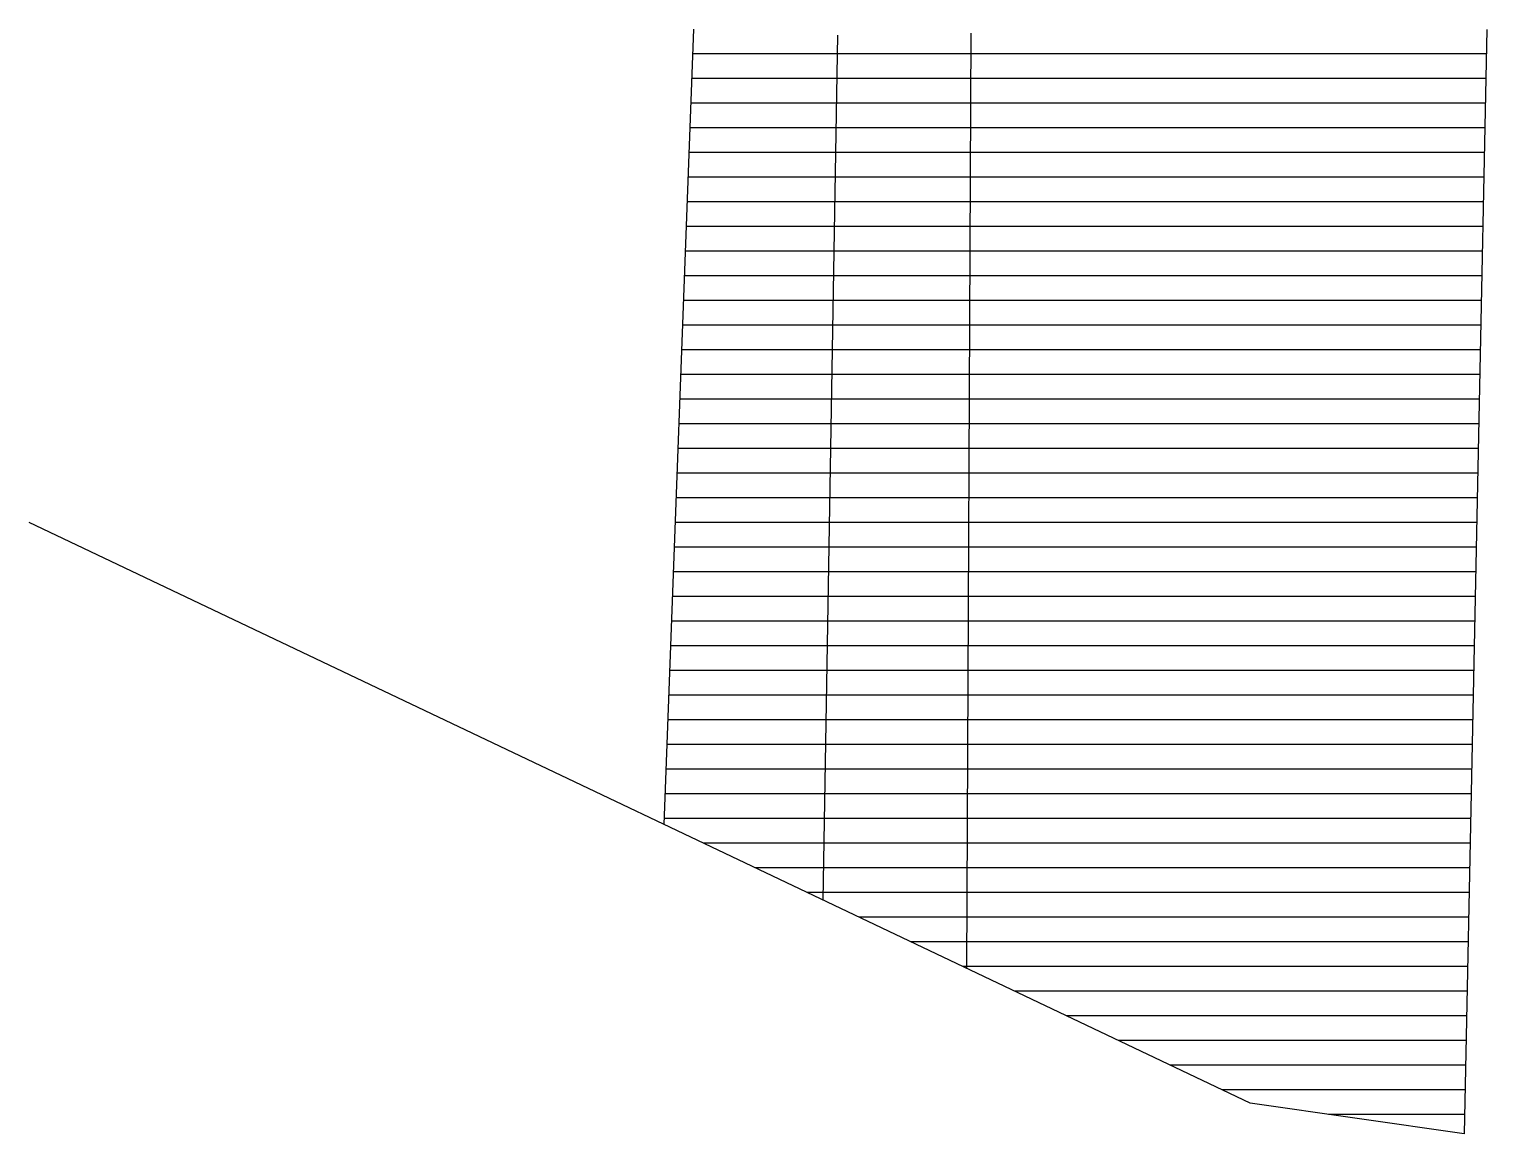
# Model space of a CAD drawing. Header units: metres. Extents: x -12.49 to -9.53, y -16.44 to -14.2.
import ezdxf

# ---------------------------------------------------------------- set-up
doc = ezdxf.new("R2010")
doc.units = ezdxf.units.M
doc.header["$LTSCALE"] = 25
doc.header["$MEASUREMENT"] = 0
doc.linetypes.add('STRICHPUNKTX2', pattern=[2, 1, -0.5, 0, -0.5])
doc.layers.get('0').update_dxf_attribs({"linetype": 'CONTINUOUS'})
for name, color, linetype in [('BEFUND', 1, 'CONTINUOUS'), ('BEFUNDSCHRAFF', 1, 'CONTINUOUS'), ('GRABUNGSGRENZE', 3, 'STRICHPUNKTX2')]:
    doc.layers.add(name, color=color, linetype=linetype)

# ---------------------------------------------------------------- blocks, each defined once
blk = doc.blocks.new('*X1')
at = {"color": 0}
for p, q in [((-1114.05, -1425), (-1084.72, -1425)), ((-1084.72, -1425), (-1057.65, -1425)), ((-1057.65, -1425), (-953.23, -1425)), ((-1114.24, -1430), (-1084.8, -1430)), ((-1084.8, -1430), (-1057.67, -1430)), ((-1057.67, -1430), (-953.33, -1430)), ((-1114.43, -1435), (-1084.89, -1435)), ((-1084.89, -1435), (-1057.69, -1435)), ((-1057.69, -1435), (-953.44, -1435)), ((-1114.61, -1440), (-1084.97, -1440)), ((-1084.97, -1440), (-1057.72, -1440)), ((-1057.72, -1440), (-953.54, -1440)), ((-1114.8, -1445), (-1085.05, -1445)), ((-1085.05, -1445), (-1057.74, -1445)), ((-1057.74, -1445), (-953.64, -1445)), ((-1114.99, -1450), (-1085.14, -1450)), ((-1085.14, -1450), (-1057.76, -1450)), ((-1057.76, -1450), (-953.74, -1450)), ((-1115.18, -1455), (-1085.22, -1455)), ((-1085.22, -1455), (-1057.78, -1455)), ((-1057.78, -1455), (-953.85, -1455)), ((-1115.36, -1460), (-1085.31, -1460)), ((-1085.31, -1460), (-1057.81, -1460)), ((-1057.81, -1460), (-953.95, -1460)), ((-1115.55, -1465), (-1085.39, -1465)), ((-1085.39, -1465), (-1057.83, -1465)), ((-1057.83, -1465), (-954.05, -1465)), ((-1115.74, -1470), (-1085.48, -1470)), ((-1085.48, -1470), (-1057.85, -1470)), ((-1057.85, -1470), (-954.15, -1470)), ((-1115.92, -1475), (-1085.56, -1475)), ((-1085.56, -1475), (-1057.88, -1475)), ((-1057.88, -1475), (-954.26, -1475)), ((-1116.11, -1480), (-1085.64, -1480)), ((-1085.64, -1480), (-1057.9, -1480)), ((-1057.9, -1480), (-954.36, -1480)), ((-1116.3, -1485), (-1085.73, -1485)), ((-1085.73, -1485), (-1057.92, -1485)), ((-1057.92, -1485), (-954.46, -1485)), ((-1116.49, -1490), (-1085.81, -1490)), ((-1085.81, -1490), (-1057.95, -1490)), ((-1057.95, -1490), (-954.57, -1490)), ((-1116.67, -1495), (-1085.9, -1495)), ((-1085.9, -1495), (-1057.97, -1495)), ((-1057.97, -1495), (-954.67, -1495)), ((-1116.86, -1500), (-1085.98, -1500)), ((-1085.98, -1500), (-1057.99, -1500)), ((-1057.99, -1500), (-954.77, -1500)), ((-1117.05, -1505), (-1086.06, -1505)), ((-1086.06, -1505), (-1058.01, -1505)), ((-1058.01, -1505), (-954.87, -1505)), ((-1117.23, -1510), (-1086.15, -1510)), ((-1086.15, -1510), (-1058.04, -1510)), ((-1058.04, -1510), (-954.98, -1510)), ((-1117.42, -1515), (-1086.23, -1515)), ((-1086.23, -1515), (-1058.06, -1515)), ((-1058.06, -1515), (-955.08, -1515)), ((-1117.61, -1520), (-1086.32, -1520)), ((-1086.32, -1520), (-1058.08, -1520)), ((-1058.08, -1520), (-955.18, -1520)), ((-1117.8, -1525), (-1086.4, -1525)), ((-1086.4, -1525), (-1058.11, -1525)), ((-1058.11, -1525), (-955.28, -1525)), ((-1117.98, -1530), (-1086.49, -1530)), ((-1086.49, -1530), (-1058.13, -1530)), ((-1058.13, -1530), (-955.39, -1530)), ((-1118.17, -1535), (-1086.57, -1535)), ((-1086.57, -1535), (-1058.15, -1535)), ((-1058.15, -1535), (-955.49, -1535)), ((-1118.36, -1540), (-1086.65, -1540)), ((-1086.65, -1540), (-1058.17, -1540)), ((-1058.17, -1540), (-955.59, -1540)), ((-1118.55, -1545), (-1086.74, -1545)), ((-1086.74, -1545), (-1058.2, -1545)), ((-1058.2, -1545), (-955.69, -1545)), ((-1118.73, -1550), (-1086.82, -1550)), ((-1086.82, -1550), (-1058.22, -1550)), ((-1058.22, -1550), (-955.8, -1550)), ((-1118.92, -1555), (-1086.91, -1555)), ((-1086.91, -1555), (-1058.24, -1555)), ((-1058.24, -1555), (-955.9, -1555)), ((-1119.11, -1560), (-1086.99, -1560)), ((-1086.99, -1560), (-1058.27, -1560)), ((-1058.27, -1560), (-956, -1560)), ((-1119.29, -1565), (-1087.07, -1565)), ((-1087.07, -1565), (-1058.29, -1565)), ((-1058.29, -1565), (-956.11, -1565)), ((-1119.48, -1570), (-1087.16, -1570)), ((-1087.16, -1570), (-1058.31, -1570)), ((-1058.31, -1570), (-956.21, -1570)), ((-1119.67, -1575), (-1087.24, -1575)), ((-1087.24, -1575), (-1058.34, -1575)), ((-1058.34, -1575), (-956.31, -1575)), ((-1119.86, -1580), (-1087.33, -1580)), ((-1087.33, -1580), (-1058.36, -1580)), ((-1058.36, -1580), (-956.41, -1580)), ((-1111.98, -1585), (-1087.41, -1585)), ((-1087.41, -1585), (-1058.38, -1585)), ((-1058.38, -1585), (-956.52, -1585)), ((-1101.46, -1590), (-1087.5, -1590)), ((-1087.5, -1590), (-1058.4, -1590)), ((-1058.4, -1590), (-956.62, -1590)), ((-1090.95, -1595), (-1087.58, -1595)), ((-1087.58, -1595), (-1058.43, -1595)), ((-1058.43, -1595), (-956.72, -1595)), ((-1080.43, -1600), (-1058.45, -1600)), ((-1058.45, -1600), (-956.82, -1600)), ((-1069.92, -1605), (-1058.47, -1605)), ((-1058.47, -1605), (-956.93, -1605)), ((-1059.4, -1610), (-1058.5, -1610)), ((-1058.5, -1610), (-957.03, -1610)), ((-1048.88, -1615), (-957.13, -1615)), ((-1038.37, -1620), (-957.24, -1620)), ((-1027.85, -1625), (-957.34, -1625)), ((-1017.34, -1630), (-957.44, -1630)), ((-1006.82, -1635), (-957.54, -1635)), ((-985.21, -1640), (-957.65, -1640))]:
    blk.add_line(p, q, dxfattribs=at)

msp = doc.modelspace()

# ---------------------------------------------------------------- linework, layer by layer
at = {"layer": 'BEFUND'}
for points in [[(-11.199, -15.8123), (-11.1387, -14.2006)], [(-10.585, -16.1043), (-10.5763, -14.2091)], [(-10.8761, -15.9659), (-10.8465, -14.2125)]]:
    msp.add_lwpolyline(points, dxfattribs=at)
at = {"layer": 'GRABUNGSGRENZE', "flags": 128}
msp.add_lwpolyline([(-9.5313, -14.2012), (-9.5773, -16.4396), (-10.0112, -16.3771), (-12.4857, -15.2006)], dxfattribs=at)

# ---------------------------------------------------------------- block references
at = {"layer": 'BEFUNDSCHRAFF', "xscale": 0.01, "yscale": 0.01, "zscale": 0.01}
msp.add_blockref('*X1', (0, 0), dxfattribs=at)

doc.saveas('drawing.dxf')
